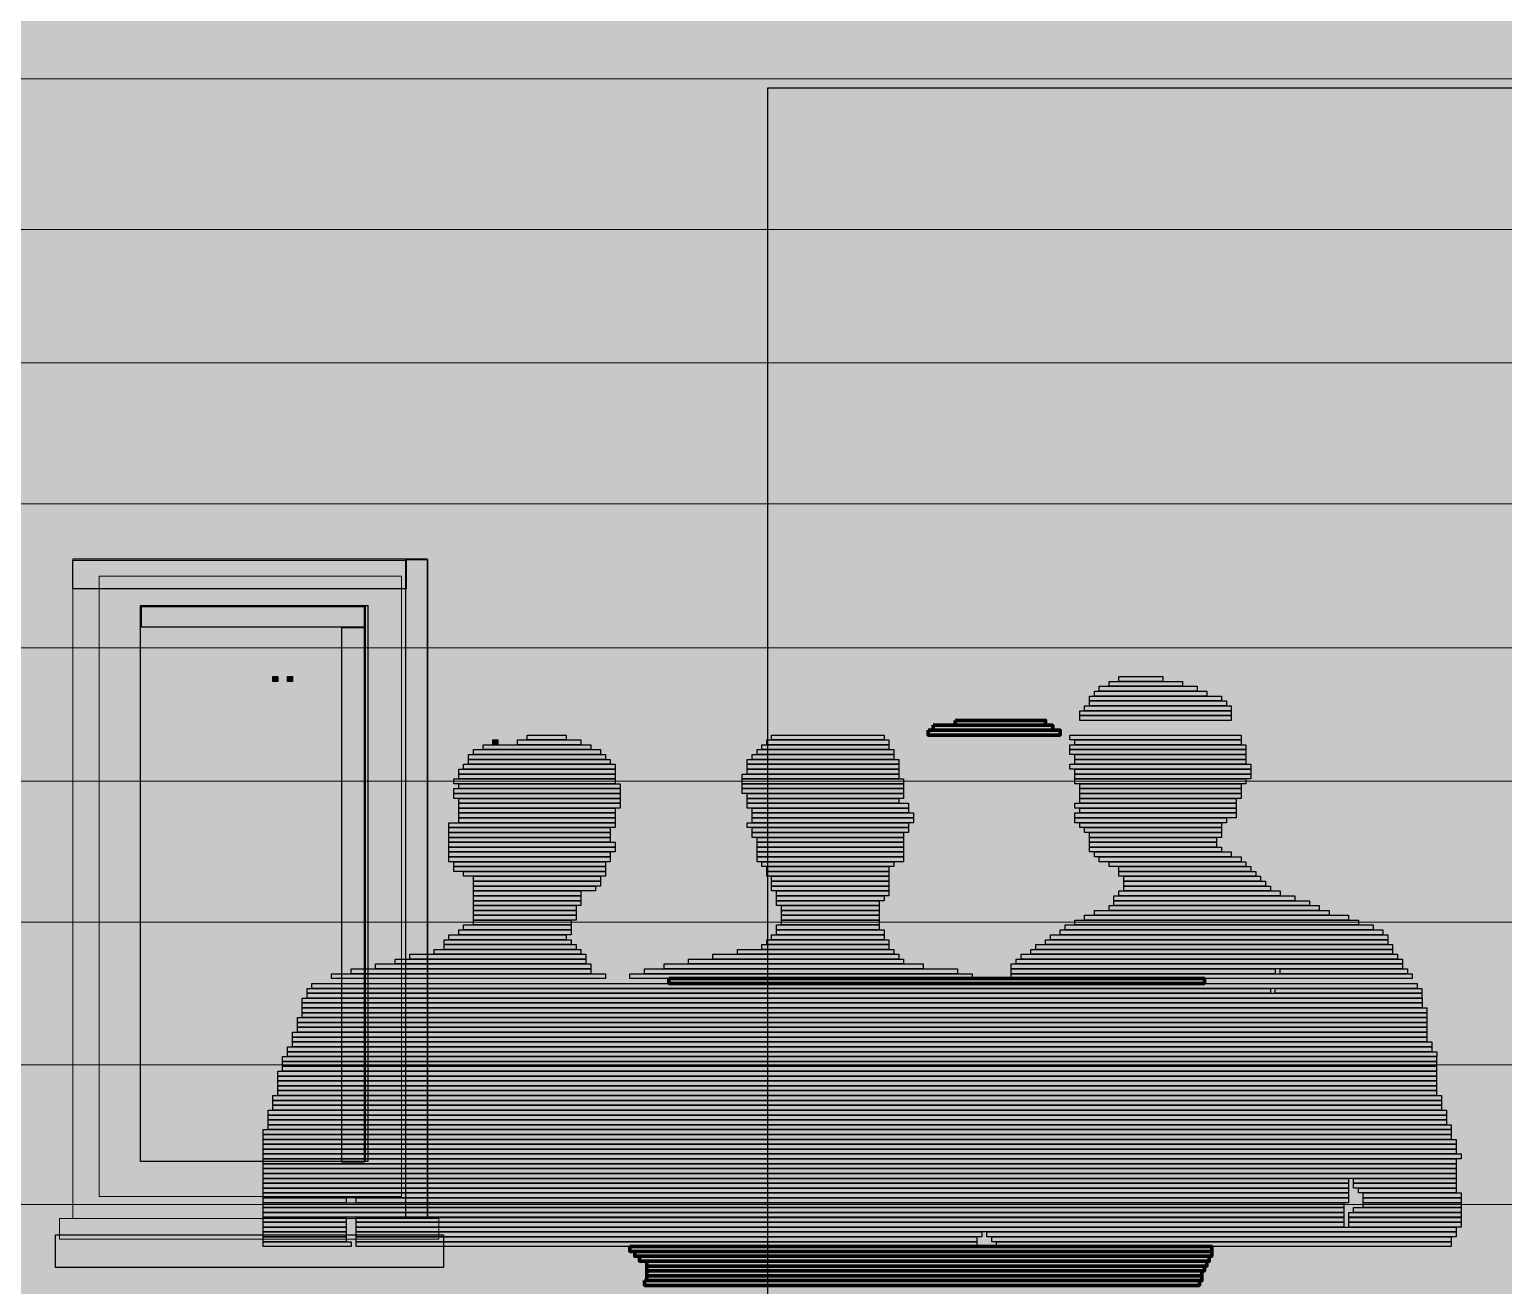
# Model space of a CAD drawing. Header units: millimetres. Extents: x 2976 to 41668, y 1850 to 28527.
# Drawn here: x 20555 to 22453, y 9710 to 11327 of the extents above; entities that cross this region are included whole.
import ezdxf

# ---------------------------------------------------------------- set-up
doc = ezdxf.new("R2010")
doc.units = ezdxf.units.MM
doc.header["$LTSCALE"] = 50
for name, color, linetype in [('00_Wand_Bestand', 7, 'Continuous'), ('01_Daemmung_neu', 9, 'Continuous'), ('02_Grundstuecksgrenze', 8, 'Continuous'), ('05_Linien_stark', 7, 'Continuous'), ('06_Linien_fein', 3, 'Continuous')]:
    doc.layers.add(name, color=color, linetype=linetype)

msp = doc.modelspace()

# ---------------------------------------------------------------- hatches: boundary and pattern name
at = {"layer": '00_Wand_Bestand'}
for points in [[(20868.3, 10494.3), (20874.6, 10494.3), (20874.6, 10488), (20868.3, 10488)], [(20887.2, 10494.3), (20893.4, 10494.3), (20893.4, 10488), (20887.2, 10488)], [(21957.3, 10494.3), (22013.9, 10494.3), (22013.9, 10488), (21957.3, 10488)], [(21925.8, 10475.4), (22070.6, 10475.4), (22070.6, 10469.1), (21925.8, 10469.1)], [(21932.1, 10481.7), (22058, 10481.7), (22058, 10475.4), (21932.1, 10475.4)], [(21944.7, 10487.9), (22039.1, 10487.9), (22039.1, 10481.7), (21944.7, 10481.7)], [(21913.2, 10456.6), (22102, 10456.6), (22102, 10450.3), (21913.2, 10450.3)], [(21919.5, 10469.1), (22089.5, 10469.1), (22089.5, 10462.9), (21919.5, 10462.9)], [(21919.5, 10462.9), (22095.8, 10462.9), (22095.8, 10456.6), (21919.5, 10456.6)], [(21906.9, 10450.3), (22102.1, 10450.3), (22102.1, 10444.1), (21906.9, 10444.1)], [(21906.9, 10444.1), (22102.1, 10444.1), (22102.1, 10437.8), (21906.9, 10437.8)], [(21195.6, 10419), (21245.9, 10419), (21245.9, 10412.7), (21195.6, 10412.7)], [(21510.3, 10419), (21655.1, 10419), (21655.1, 10412.7), (21510.3, 10412.7)], [(21894.3, 10419), (22114.7, 10419), (22114.7, 10412.7), (21894.3, 10412.7)], [(21126.4, 10400.2), (21290, 10400.2), (21290, 10393.9), (21126.4, 10393.9)], [(21138.9, 10406.5), (21277.5, 10406.5), (21277.5, 10400.2), (21138.9, 10400.2)], [(21151.5, 10412.7), (21157.8, 10412.7), (21157.8, 10406.5), (21151.5, 10406.5)], [(21183, 10412.7), (21264.8, 10412.7), (21264.8, 10406.5), (21183, 10406.5)], [(21491.5, 10400.2), (21667.7, 10400.2), (21667.7, 10393.9), (21491.5, 10393.9)], [(21497.7, 10406.5), (21661.4, 10406.5), (21661.4, 10400.2), (21497.7, 10400.2)], [(21504.1, 10412.7), (21661.4, 10412.7), (21661.4, 10406.5), (21504.1, 10406.5)], [(21894.3, 10406.5), (22121, 10406.5), (22121, 10400.2), (21894.3, 10400.2)], [(21894.3, 10400.2), (22121, 10400.2), (22121, 10393.9), (21894.3, 10393.9)], [(21900.6, 10412.7), (22114.7, 10412.7), (22114.7, 10406.5), (21900.6, 10406.5)], [(21113.7, 10381.4), (21308.9, 10381.4), (21308.9, 10375.1), (21113.7, 10375.1)], [(21120.1, 10393.9), (21296.3, 10393.9), (21296.3, 10387.6), (21120.1, 10387.6)], [(21120.1, 10387.6), (21302.6, 10387.6), (21302.6, 10381.4), (21120.1, 10381.4)], [(21478.8, 10387.6), (21674, 10387.6), (21674, 10381.4), (21478.8, 10381.4)], [(21478.8, 10381.4), (21674, 10381.4), (21674, 10375.1), (21478.8, 10375.1)], [(21485.2, 10393.9), (21667.7, 10393.9), (21667.7, 10387.6), (21485.2, 10387.6)], [(21894.3, 10381.4), (22127.2, 10381.4), (22127.2, 10375.1), (21894.3, 10375.1)], [(21900.6, 10393.9), (22120.9, 10393.9), (22120.9, 10387.6), (21900.6, 10387.6)], [(21900.6, 10387.6), (22120.9, 10387.6), (22120.9, 10381.4), (21900.6, 10381.4)], [(21101.2, 10362.6), (21308.9, 10362.6), (21308.9, 10356.3), (21101.2, 10356.3)], [(21107.5, 10375.1), (21308.9, 10375.1), (21308.9, 10368.8), (21107.5, 10368.8)], [(21107.5, 10368.8), (21308.9, 10368.8), (21308.9, 10362.6), (21107.5, 10362.6)], [(21472.6, 10368.8), (21674, 10368.8), (21674, 10362.6), (21472.6, 10362.6)], [(21472.6, 10362.6), (21680.3, 10362.6), (21680.3, 10356.3), (21472.6, 10356.3)], [(21478.8, 10375.1), (21674, 10375.1), (21674, 10368.8), (21478.8, 10368.8)], [(21900.6, 10375.1), (22127.2, 10375.1), (22127.2, 10368.8), (21900.6, 10368.8)], [(21900.6, 10368.8), (22127.2, 10368.8), (22127.2, 10362.6), (21900.6, 10362.6)], [(21900.6, 10362.6), (22120.9, 10362.6), (22120.9, 10356.3), (21900.6, 10356.3)], [(21101.2, 10350), (21315.2, 10350), (21315.2, 10343.7), (21101.2, 10343.7)], [(21101.2, 10343.7), (21315.2, 10343.7), (21315.2, 10337.5), (21101.2, 10337.5)], [(21107.5, 10356.3), (21315.2, 10356.3), (21315.2, 10350), (21107.5, 10350)], [(21472.6, 10356.3), (21680.3, 10356.3), (21680.3, 10350), (21472.6, 10350)], [(21472.6, 10350), (21680.3, 10350), (21680.3, 10343.7), (21472.6, 10343.7)], [(21478.8, 10343.7), (21680.3, 10343.7), (21680.3, 10337.5), (21478.8, 10337.5)], [(21906.9, 10356.3), (22114.7, 10356.3), (22114.7, 10350), (21906.9, 10350)], [(21906.9, 10350), (22114.7, 10350), (22114.7, 10343.7), (21906.9, 10343.7)], [(21906.9, 10343.7), (22114.7, 10343.7), (22114.7, 10337.5), (21906.9, 10337.5)], [(21107.5, 10337.5), (21315.2, 10337.5), (21315.2, 10331.2), (21107.5, 10331.2)], [(21107.5, 10331.2), (21315.2, 10331.2), (21315.2, 10324.9), (21107.5, 10324.9)], [(21107.5, 10324.9), (21308.9, 10324.9), (21308.9, 10318.7), (21107.5, 10318.7)], [(21478.8, 10337.5), (21674, 10337.5), (21674, 10331.2), (21478.8, 10331.2)], [(21478.8, 10331.2), (21686.6, 10331.2), (21686.6, 10324.9), (21478.8, 10324.9)], [(21485.2, 10324.9), (21686.6, 10324.9), (21686.6, 10318.7), (21485.2, 10318.7)], [(21900.6, 10331.2), (22108.3, 10331.2), (22108.3, 10324.9), (21900.6, 10324.9)], [(21906.9, 10337.5), (22108.3, 10337.5), (22108.3, 10331.2), (21906.9, 10331.2)], [(21906.9, 10324.9), (22108.3, 10324.9), (22108.3, 10318.7), (21906.9, 10318.7)], [(21094.9, 10306.1), (21308.9, 10306.1), (21308.9, 10299.8), (21094.9, 10299.8)], [(21107.5, 10318.7), (21308.9, 10318.7), (21308.9, 10312.4), (21107.5, 10312.4)], [(21107.5, 10312.4), (21308.9, 10312.4), (21308.9, 10306.2), (21107.5, 10306.2)], [(21478.8, 10306.1), (21686.6, 10306.1), (21686.6, 10299.8), (21478.8, 10299.8)], [(21485.2, 10318.7), (21692.9, 10318.7), (21692.9, 10312.4), (21485.2, 10312.4)], [(21485.2, 10312.4), (21692.9, 10312.4), (21692.9, 10306.2), (21485.2, 10306.2)], [(21900.6, 10318.7), (22108.3, 10318.7), (22108.3, 10312.4), (21900.6, 10312.4)], [(21900.6, 10312.4), (22095.8, 10312.4), (22095.8, 10306.2), (21900.6, 10306.2)], [(21906.9, 10306.1), (22089.5, 10306.1), (22089.5, 10299.8), (21906.9, 10299.8)], [(21094.9, 10299.8), (21302.6, 10299.8), (21302.6, 10293.6), (21094.9, 10293.6)], [(21094.9, 10293.6), (21302.6, 10293.6), (21302.6, 10287.3), (21094.9, 10287.3)], [(21094.9, 10287.3), (21302.6, 10287.3), (21302.6, 10281), (21094.9, 10281)], [(21485.2, 10299.8), (21686.6, 10299.8), (21686.6, 10293.6), (21485.2, 10293.6)], [(21485.2, 10293.6), (21680.3, 10293.6), (21680.3, 10287.3), (21485.2, 10287.3)], [(21491.5, 10287.3), (21680.3, 10287.3), (21680.3, 10281), (21491.5, 10281)], [(21913.2, 10299.8), (22089.5, 10299.8), (22089.5, 10293.6), (21913.2, 10293.6)], [(21919.5, 10293.6), (22089.5, 10293.6), (22089.5, 10287.3), (21919.5, 10287.3)], [(21919.5, 10287.3), (22083.2, 10287.3), (22083.2, 10281), (21919.5, 10281)], [(21094.9, 10281), (21308.9, 10281), (21308.9, 10274.8), (21094.9, 10274.8)], [(21094.9, 10274.8), (21308.9, 10274.8), (21308.9, 10268.5), (21094.9, 10268.5)], [(21094.9, 10268.5), (21302.6, 10268.5), (21302.6, 10262.2), (21094.9, 10262.2)], [(21491.5, 10281), (21680.3, 10281), (21680.3, 10274.8), (21491.5, 10274.8)], [(21491.5, 10274.8), (21680.3, 10274.8), (21680.3, 10268.5), (21491.5, 10268.5)], [(21491.5, 10268.5), (21680.3, 10268.5), (21680.3, 10262.2), (21491.5, 10262.2)], [(21919.5, 10281), (22083.2, 10281), (22083.2, 10274.8), (21919.5, 10274.8)], [(21919.5, 10274.8), (22089.5, 10274.8), (22089.5, 10268.5), (21919.5, 10268.5)], [(21925.8, 10268.5), (22102.1, 10268.5), (22102.1, 10262.2), (21925.8, 10262.2)], [(21094.9, 10262.2), (21302.6, 10262.2), (21302.6, 10256), (21094.9, 10256)], [(21101.2, 10256), (21296.3, 10256), (21296.3, 10249.7), (21101.2, 10249.7)], [(21101.2, 10249.7), (21296.3, 10249.7), (21296.3, 10243.4), (21101.2, 10243.4)], [(21491.5, 10262.2), (21680.3, 10262.2), (21680.3, 10256), (21491.5, 10256)], [(21497.7, 10256), (21667.7, 10256), (21667.7, 10249.7), (21497.7, 10249.7)], [(21504.1, 10249.7), (21661.4, 10249.7), (21661.4, 10243.4), (21504.1, 10243.4)], [(21932.1, 10262.2), (22114.7, 10262.2), (22114.7, 10256), (21932.1, 10256)], [(21944.7, 10256), (22120.9, 10256), (22120.9, 10249.7), (21944.7, 10249.7)], [(21957.3, 10249.7), (22127.2, 10249.7), (22127.2, 10243.4), (21957.3, 10243.4)], [(21113.7, 10243.4), (21296.3, 10243.4), (21296.3, 10237.2), (21113.7, 10237.2)], [(21126.4, 10237.2), (21290, 10237.2), (21290, 10230.9), (21126.4, 10230.9)], [(21126.4, 10230.9), (21290, 10230.9), (21290, 10224.6), (21126.4, 10224.6)], [(21504.1, 10243.4), (21661.4, 10243.4), (21661.4, 10237.2), (21504.1, 10237.2)], [(21510.3, 10237.2), (21661.4, 10237.2), (21661.4, 10230.9), (21510.3, 10230.9)], [(21510.3, 10230.9), (21661.4, 10230.9), (21661.4, 10224.6), (21510.3, 10224.6)], [(21957.3, 10243.4), (22133.5, 10243.4), (22133.5, 10237.2), (21957.3, 10237.2)], [(21963.6, 10237.2), (22139.8, 10237.2), (22139.8, 10230.9), (21963.6, 10230.9)], [(21963.6, 10230.9), (22146.1, 10230.9), (22146.1, 10224.6), (21963.6, 10224.6)], [(21126.4, 10224.6), (21283.7, 10224.6), (21283.7, 10218.3), (21126.4, 10218.3)], [(21126.4, 10218.4), (21264.9, 10218.4), (21264.9, 10212.1), (21126.4, 10212.1)], [(21126.4, 10212.1), (21264.9, 10212.1), (21264.9, 10205.8), (21126.4, 10205.8)], [(21510.3, 10224.6), (21661.4, 10224.6), (21661.4, 10218.3), (21510.3, 10218.3)], [(21516.6, 10218.4), (21661.4, 10218.4), (21661.4, 10212.1), (21516.6, 10212.1)], [(21516.6, 10212.1), (21655.1, 10212.1), (21655.1, 10205.8), (21516.6, 10205.8)], [(21951, 10212.1), (22183.9, 10212.1), (22183.9, 10205.8), (21951, 10205.8)], [(21957.3, 10218.4), (22165, 10218.4), (22165, 10212.1), (21957.3, 10212.1)], [(21963.6, 10224.6), (22152.4, 10224.6), (22152.4, 10218.3), (21963.6, 10218.3)], [(21126.4, 10205.8), (21264.9, 10205.8), (21264.9, 10199.5), (21126.4, 10199.5)], [(21126.4, 10199.5), (21258.6, 10199.5), (21258.6, 10193.3), (21126.4, 10193.3)], [(21126.4, 10193.3), (21258.6, 10193.3), (21258.6, 10187), (21126.4, 10187)], [(21516.6, 10205.8), (21648.8, 10205.8), (21648.8, 10199.5), (21516.6, 10199.5)], [(21522.9, 10199.5), (21648.8, 10199.5), (21648.8, 10193.3), (21522.9, 10193.3)], [(21522.9, 10193.3), (21648.8, 10193.3), (21648.8, 10187), (21522.9, 10187)], [(21925.8, 10193.3), (22228, 10193.3), (22228, 10187), (21925.8, 10187)], [(21944.7, 10199.5), (22215.4, 10199.5), (22215.4, 10193.3), (21944.7, 10193.3)], [(21951, 10205.8), (22202.8, 10205.8), (22202.8, 10199.5), (21951, 10199.5)], [(21113.7, 10174.5), (21252.2, 10174.5), (21252.2, 10168.2), (21113.7, 10168.2)], [(21126.4, 10187), (21258.6, 10187), (21258.6, 10180.7), (21126.4, 10180.7)], [(21126.4, 10180.8), (21252.3, 10180.8), (21252.3, 10174.5), (21126.4, 10174.5)], [(21516.6, 10174.5), (21648.8, 10174.5), (21648.8, 10168.2), (21516.6, 10168.2)], [(21522.9, 10187), (21648.8, 10187), (21648.8, 10180.7), (21522.9, 10180.7)], [(21522.9, 10180.8), (21648.8, 10180.8), (21648.8, 10174.5), (21522.9, 10174.5)], [(21888.1, 10174.5), (22284.6, 10174.5), (22284.6, 10168.2), (21888.1, 10168.2)], [(21900.6, 10180.8), (22265.7, 10180.8), (22265.7, 10174.5), (21900.6, 10174.5)], [(21913.2, 10187), (22253.1, 10187), (22253.1, 10180.7), (21913.2, 10180.7)], [(21088.6, 10155.6), (21252.3, 10155.6), (21252.3, 10149.4), (21088.6, 10149.4)], [(21094.9, 10161.9), (21246, 10161.9), (21246, 10155.6), (21094.9, 10155.6)], [(21107.5, 10168.2), (21252.2, 10168.2), (21252.2, 10161.9), (21107.5, 10161.9)], [(21504.1, 10155.6), (21661.4, 10155.6), (21661.4, 10149.4), (21504.1, 10149.4)], [(21510.3, 10161.9), (21655.1, 10161.9), (21655.1, 10155.6), (21510.3, 10155.6)], [(21516.6, 10168.2), (21655.1, 10168.2), (21655.1, 10161.9), (21516.6, 10161.9)], [(21862.8, 10155.6), (22303.5, 10155.6), (22303.5, 10149.4), (21862.8, 10149.4)], [(21869.2, 10161.9), (22303.5, 10161.9), (22303.5, 10155.6), (21869.2, 10155.6)], [(21881.7, 10168.2), (22297.2, 10168.2), (22297.2, 10161.9), (21881.7, 10161.9)], [(21044.5, 10136.9), (21271.1, 10136.9), (21271.1, 10130.6), (21044.5, 10130.6)], [(21076, 10143.1), (21264.8, 10143.1), (21264.8, 10136.9), (21076, 10136.9)], [(21088.6, 10149.4), (21258.6, 10149.4), (21258.6, 10143.1), (21088.6, 10143.1)], [(21434.8, 10136.9), (21674, 10136.9), (21674, 10130.6), (21434.8, 10130.6)], [(21466.3, 10143.1), (21667.7, 10143.1), (21667.7, 10136.9), (21466.3, 10136.9)], [(21497.7, 10149.4), (21661.4, 10149.4), (21661.4, 10143.1), (21497.7, 10143.1)], [(21831.4, 10136.9), (22316.1, 10136.9), (22316.1, 10130.6), (21831.4, 10130.6)], [(21844, 10143.1), (22309.8, 10143.1), (22309.8, 10136.9), (21844, 10136.9)], [(21850.3, 10149.4), (22309.8, 10149.4), (22309.8, 10143.1), (21850.3, 10143.1)], [(20969, 10118), (21277.5, 10118), (21277.5, 10111.7), (20969, 10111.7)], [(21000.4, 10124.3), (21277.4, 10124.3), (21277.4, 10118.1), (21000.4, 10118.1)], [(21025.6, 10130.6), (21271.1, 10130.6), (21271.1, 10124.3), (21025.6, 10124.3)], [(21346.7, 10118), (21749.5, 10118), (21749.5, 10111.7), (21346.7, 10111.7)], [(21371.9, 10124.3), (21705.5, 10124.3), (21705.5, 10118.1), (21371.9, 10118.1)], [(21403.3, 10130.6), (21680.3, 10130.6), (21680.3, 10124.3), (21403.3, 10124.3)], [(21818.8, 10124.3), (22322.4, 10124.3), (22322.4, 10118.1), (21818.8, 10118.1)], [(21818.8, 10118), (22158.7, 10118), (22158.7, 10111.7), (21818.8, 10111.7)], [(21825.1, 10130.6), (22322.4, 10130.6), (22322.4, 10124.3), (21825.1, 10124.3)], [(22165, 10118), (22328.7, 10118), (22328.7, 10111.7), (22165, 10111.7)], [(20918.6, 10099.2), (22341.3, 10099.2), (22341.3, 10092.9), (20918.6, 10092.9)], [(20943.8, 10111.7), (21296.3, 10111.7), (21296.3, 10105.5), (20943.8, 10105.5)], [(21327.8, 10111.7), (21768.4, 10111.7), (21768.4, 10105.5), (21327.8, 10105.5)], [(21818.8, 10111.7), (22335, 10111.7), (22335, 10105.5), (21818.8, 10105.5)], [(20906, 10080.4), (22347.6, 10080.4), (22347.6, 10074.2), (20906, 10074.2)], [(20912.3, 10086.7), (22347.5, 10086.7), (22347.5, 10080.4), (20912.3, 10080.4)], [(20906, 10074.1), (22347.6, 10074.1), (22347.6, 10067.9), (20906, 10067.9)], [(20906, 10067.9), (22353.8, 10067.9), (22353.8, 10061.6), (20906, 10061.6)], [(20906, 10061.6), (22353.8, 10061.6), (22353.8, 10055.3), (20906, 10055.3)], [(20899.8, 10055.3), (22353.8, 10055.3), (22353.8, 10049.1), (20899.8, 10049.1)], [(20899.8, 10049.1), (22353.8, 10049.1), (22353.8, 10042.8), (20899.8, 10042.8)], [(20899.8, 10042.8), (22353.8, 10042.8), (22353.8, 10036.5), (20899.8, 10036.5)], [(20893.4, 10036.5), (22353.9, 10036.5), (22353.9, 10030.2), (20893.4, 10030.2)], [(20893.4, 10030.2), (22353.9, 10030.2), (22353.9, 10024), (20893.4, 10024)], [(20893.4, 10024), (22360.2, 10024), (22360.2, 10017.7), (20893.4, 10017.7)], [(20880.8, 10005.2), (22366.4, 10005.2), (22366.4, 9998.9), (20880.8, 9998.9)], [(20887.2, 10017.7), (22360.2, 10017.7), (22360.2, 10011.4), (20887.2, 10011.4)], [(20887.2, 10011.4), (22366.5, 10011.4), (22366.5, 10005.2), (20887.2, 10005.2)], [(20874.6, 9986.4), (22366.4, 9986.4), (22366.4, 9980.1), (20874.6, 9980.1)], [(20880.8, 9998.9), (22366.4, 9998.9), (22366.4, 9992.6), (20880.8, 9992.6)], [(20880.8, 9992.6), (22366.4, 9992.6), (22366.4, 9986.4), (20880.8, 9986.4)], [(20874.6, 9980.1), (22366.4, 9980.1), (22366.4, 9973.8), (20874.6, 9973.8)], [(20874.6, 9973.8), (22366.4, 9973.8), (22366.4, 9967.5), (20874.6, 9967.5)], [(20874.6, 9967.5), (22366.4, 9967.5), (22366.4, 9961.3), (20874.6, 9961.3)], [(20868.3, 9955), (22372.7, 9955), (22372.7, 9948.8), (20868.3, 9948.8)], [(20868.3, 9948.8), (22372.7, 9948.8), (22372.7, 9942.5), (20868.3, 9942.5)], [(20874.6, 9961.3), (22366.4, 9961.3), (22366.4, 9955), (20874.6, 9955)], [(20862, 9936.2), (22379, 9936.2), (22379, 9929.9), (20862, 9929.9)], [(20862, 9929.9), (22379, 9929.9), (22379, 9923.6), (20862, 9923.6)], [(20868.3, 9942.5), (22372.7, 9942.5), (22372.7, 9936.2), (20868.3, 9936.2)], [(20855.7, 9911.1), (22385.3, 9911.1), (22385.3, 9904.8), (20855.7, 9904.8)], [(20862, 9923.6), (22379, 9923.6), (22379, 9917.4), (20862, 9917.4)], [(20862, 9917.4), (22385.3, 9917.4), (22385.3, 9911.1), (20862, 9911.1)], [(20855.7, 9904.8), (22385.3, 9904.8), (22385.3, 9898.6), (20855.7, 9898.6)], [(20855.7, 9898.6), (22391.6, 9898.6), (22391.6, 9892.3), (20855.7, 9892.3)], [(20855.7, 9892.3), (22391.6, 9892.3), (22391.6, 9886), (20855.7, 9886)], [(20855.7, 9886), (22391.6, 9886), (22391.6, 9879.8), (20855.7, 9879.8)], [(20855.7, 9879.8), (22397.9, 9879.8), (22397.9, 9873.5), (20855.7, 9873.5)], [(20855.7, 9873.5), (22391.6, 9873.5), (22391.6, 9867.2), (20855.7, 9867.2)], [(20855.7, 9867.2), (22391.6, 9867.2), (22391.6, 9861), (20855.7, 9861)], [(20855.7, 9861), (22391.6, 9861), (22391.6, 9854.7), (20855.7, 9854.7)], [(20855.7, 9854.7), (22391.6, 9854.7), (22391.6, 9848.4), (20855.7, 9848.4)], [(20855.7, 9823.4), (20962.7, 9823.4), (20962.7, 9817.1), (20855.7, 9817.1)], [(20975.3, 9823.4), (22253.1, 9823.4), (22253.1, 9817.1), (20975.3, 9817.1)], [(22272, 9823.4), (22397.9, 9823.4), (22397.9, 9817.1), (22272, 9817.1)], [(20855.7, 9798.2), (20962.7, 9798.2), (20962.7, 9792), (20855.7, 9792)], [(20855.7, 9792), (20962.7, 9792), (20962.7, 9785.7), (20855.7, 9785.7)], [(20975.3, 9798.2), (22246.9, 9798.2), (22246.9, 9792), (20975.3, 9792)], [(20975.3, 9792), (22246.9, 9792), (22246.9, 9785.7), (20975.3, 9785.7)], [(22253.2, 9798.2), (22397.9, 9798.2), (22397.9, 9792), (22253.2, 9792)], [(22253.2, 9792), (22397.9, 9792), (22397.9, 9785.7), (22253.2, 9785.7)], [(20855.7, 9779.5), (20962.7, 9779.5), (20962.7, 9773.2), (20855.7, 9773.2)], [(20855.7, 9773.2), (20962.7, 9773.2), (20962.7, 9766.9), (20855.7, 9766.9)], [(20975.3, 9779.5), (21781, 9779.5), (21781, 9773.2), (20975.3, 9773.2)], [(20975.3, 9773.2), (21774.7, 9773.2), (21774.7, 9766.9), (20975.3, 9766.9)], [(21787.3, 9779.5), (22391.6, 9779.5), (22391.6, 9773.2), (21787.3, 9773.2)], [(21793.6, 9773.2), (22385.3, 9773.2), (22385.3, 9766.9), (21793.6, 9766.9)], [(20855.7, 9766.9), (20969, 9766.9), (20969, 9760.7), (20855.7, 9760.7)], [(20975.3, 9766.9), (21774.7, 9766.9), (21774.7, 9760.7), (20975.3, 9760.7)], [(21799.9, 9766.9), (22385.3, 9766.9), (22385.3, 9760.7), (21799.9, 9760.7)]]:
    msp.add_hatch(color=7, dxfattribs=at).paths.add_polyline_path(points)
at = {"layer": '01_Daemmung_neu'}
msp.add_hatch(color=7, dxfattribs=at).paths.add_polyline_path([(11052, 17953.8), (24528.5, 17953.8), (24528.5, 8596.3), (11052, 8596.3)])
at = {"layer": '02_Grundstuecksgrenze', "transparency": 33554572}
for points in [[(20610.8, 10644.2), (21039.9, 10644.2), (21039.9, 10607), (20610.8, 10607)], [(21039.5, 10645.1), (21067.5, 10645.1), (21067.5, 9797.5), (21039.5, 9797.5)], [(20699.3, 10584.4), (20985.7, 10584.4), (20985.7, 10557.7), (20699.3, 10557.7)], [(20957, 10557.6), (20986, 10557.6), (20986, 9869.2), (20957, 9869.2)], [(20588.4, 9775.8), (21088.1, 9775.8), (21088.1, 9733.5), (20588.4, 9733.5)]]:
    msp.add_hatch(color=7, dxfattribs=at).paths.add_polyline_path(points)
at = {"layer": '02_Grundstuecksgrenze', "transparency": 33554590}
msp.add_hatch(color=7, dxfattribs=at).paths.add_polyline_path([(20698, 10585.7), (20990.7, 10585.7), (20990.7, 9870.3), (20698, 9870.3)])

# ---------------------------------------------------------------- linework, layer by layer
at = {"layer": '00_Wand_Bestand'}
for points in [[(20868.3, 10494.3), (20874.6, 10494.3), (20874.6, 10488), (20868.3, 10488)], [(20887.2, 10494.3), (20893.4, 10494.3), (20893.4, 10488), (20887.2, 10488)], [(21957.3, 10494.3), (22013.9, 10494.3), (22013.9, 10488), (21957.3, 10488)], [(21925.8, 10475.4), (22070.6, 10475.4), (22070.6, 10469.1), (21925.8, 10469.1)], [(21932.1, 10481.7), (22058, 10481.7), (22058, 10475.4), (21932.1, 10475.4)], [(21944.7, 10487.9), (22039.1, 10487.9), (22039.1, 10481.7), (21944.7, 10481.7)], [(21913.2, 10456.6), (22102, 10456.6), (22102, 10450.3), (21913.2, 10450.3)], [(21919.5, 10469.1), (22089.5, 10469.1), (22089.5, 10462.9), (21919.5, 10462.9)], [(21919.5, 10462.9), (22095.8, 10462.9), (22095.8, 10456.6), (21919.5, 10456.6)], [(21906.9, 10450.3), (22102.1, 10450.3), (22102.1, 10444.1), (21906.9, 10444.1)], [(21906.9, 10444.1), (22102.1, 10444.1), (22102.1, 10437.8), (21906.9, 10437.8)], [(21195.6, 10419), (21245.9, 10419), (21245.9, 10412.7), (21195.6, 10412.7)], [(21510.3, 10419), (21655.1, 10419), (21655.1, 10412.7), (21510.3, 10412.7)], [(21894.3, 10419), (22114.7, 10419), (22114.7, 10412.7), (21894.3, 10412.7)], [(21126.4, 10400.2), (21290, 10400.2), (21290, 10393.9), (21126.4, 10393.9)], [(21138.9, 10406.5), (21277.5, 10406.5), (21277.5, 10400.2), (21138.9, 10400.2)], [(21151.5, 10412.7), (21157.8, 10412.7), (21157.8, 10406.5), (21151.5, 10406.5)], [(21183, 10412.7), (21264.8, 10412.7), (21264.8, 10406.5), (21183, 10406.5)], [(21491.5, 10400.2), (21667.7, 10400.2), (21667.7, 10393.9), (21491.5, 10393.9)], [(21497.7, 10406.5), (21661.4, 10406.5), (21661.4, 10400.2), (21497.7, 10400.2)], [(21504.1, 10412.7), (21661.4, 10412.7), (21661.4, 10406.5), (21504.1, 10406.5)], [(21894.3, 10406.5), (22121, 10406.5), (22121, 10400.2), (21894.3, 10400.2)], [(21894.3, 10400.2), (22121, 10400.2), (22121, 10393.9), (21894.3, 10393.9)], [(21900.6, 10412.7), (22114.7, 10412.7), (22114.7, 10406.5), (21900.6, 10406.5)], [(21113.7, 10381.4), (21308.9, 10381.4), (21308.9, 10375.1), (21113.7, 10375.1)], [(21120.1, 10393.9), (21296.3, 10393.9), (21296.3, 10387.6), (21120.1, 10387.6)], [(21120.1, 10387.6), (21302.6, 10387.6), (21302.6, 10381.4), (21120.1, 10381.4)], [(21478.8, 10387.6), (21674, 10387.6), (21674, 10381.4), (21478.8, 10381.4)], [(21478.8, 10381.4), (21674, 10381.4), (21674, 10375.1), (21478.8, 10375.1)], [(21485.2, 10393.9), (21667.7, 10393.9), (21667.7, 10387.6), (21485.2, 10387.6)], [(21894.3, 10381.4), (22127.2, 10381.4), (22127.2, 10375.1), (21894.3, 10375.1)], [(21900.6, 10393.9), (22120.9, 10393.9), (22120.9, 10387.6), (21900.6, 10387.6)], [(21900.6, 10387.6), (22120.9, 10387.6), (22120.9, 10381.4), (21900.6, 10381.4)], [(21101.2, 10362.6), (21308.9, 10362.6), (21308.9, 10356.3), (21101.2, 10356.3)], [(21107.5, 10375.1), (21308.9, 10375.1), (21308.9, 10368.8), (21107.5, 10368.8)], [(21107.5, 10368.8), (21308.9, 10368.8), (21308.9, 10362.6), (21107.5, 10362.6)], [(21472.6, 10368.8), (21674, 10368.8), (21674, 10362.6), (21472.6, 10362.6)], [(21472.6, 10362.6), (21680.3, 10362.6), (21680.3, 10356.3), (21472.6, 10356.3)], [(21478.8, 10375.1), (21674, 10375.1), (21674, 10368.8), (21478.8, 10368.8)], [(21900.6, 10375.1), (22127.2, 10375.1), (22127.2, 10368.8), (21900.6, 10368.8)], [(21900.6, 10368.8), (22127.2, 10368.8), (22127.2, 10362.6), (21900.6, 10362.6)], [(21900.6, 10362.6), (22120.9, 10362.6), (22120.9, 10356.3), (21900.6, 10356.3)], [(21101.2, 10350), (21315.2, 10350), (21315.2, 10343.7), (21101.2, 10343.7)], [(21101.2, 10343.7), (21315.2, 10343.7), (21315.2, 10337.5), (21101.2, 10337.5)], [(21107.5, 10356.3), (21315.2, 10356.3), (21315.2, 10350), (21107.5, 10350)], [(21472.6, 10356.3), (21680.3, 10356.3), (21680.3, 10350), (21472.6, 10350)], [(21472.6, 10350), (21680.3, 10350), (21680.3, 10343.7), (21472.6, 10343.7)], [(21478.8, 10343.7), (21680.3, 10343.7), (21680.3, 10337.5), (21478.8, 10337.5)], [(21906.9, 10356.3), (22114.7, 10356.3), (22114.7, 10350), (21906.9, 10350)], [(21906.9, 10350), (22114.7, 10350), (22114.7, 10343.7), (21906.9, 10343.7)], [(21906.9, 10343.7), (22114.7, 10343.7), (22114.7, 10337.5), (21906.9, 10337.5)], [(21107.5, 10337.5), (21315.2, 10337.5), (21315.2, 10331.2), (21107.5, 10331.2)], [(21107.5, 10331.2), (21315.2, 10331.2), (21315.2, 10324.9), (21107.5, 10324.9)], [(21107.5, 10324.9), (21308.9, 10324.9), (21308.9, 10318.7), (21107.5, 10318.7)], [(21478.8, 10337.5), (21674, 10337.5), (21674, 10331.2), (21478.8, 10331.2)], [(21478.8, 10331.2), (21686.6, 10331.2), (21686.6, 10324.9), (21478.8, 10324.9)], [(21485.2, 10324.9), (21686.6, 10324.9), (21686.6, 10318.7), (21485.2, 10318.7)], [(21900.6, 10331.2), (22108.3, 10331.2), (22108.3, 10324.9), (21900.6, 10324.9)], [(21906.9, 10337.5), (22108.3, 10337.5), (22108.3, 10331.2), (21906.9, 10331.2)], [(21906.9, 10324.9), (22108.3, 10324.9), (22108.3, 10318.7), (21906.9, 10318.7)], [(21094.9, 10306.1), (21308.9, 10306.1), (21308.9, 10299.8), (21094.9, 10299.8)], [(21107.5, 10318.7), (21308.9, 10318.7), (21308.9, 10312.4), (21107.5, 10312.4)], [(21107.5, 10312.4), (21308.9, 10312.4), (21308.9, 10306.2), (21107.5, 10306.2)], [(21478.8, 10306.1), (21686.6, 10306.1), (21686.6, 10299.8), (21478.8, 10299.8)], [(21485.2, 10318.7), (21692.9, 10318.7), (21692.9, 10312.4), (21485.2, 10312.4)], [(21485.2, 10312.4), (21692.9, 10312.4), (21692.9, 10306.2), (21485.2, 10306.2)], [(21900.6, 10318.7), (22108.3, 10318.7), (22108.3, 10312.4), (21900.6, 10312.4)], [(21900.6, 10312.4), (22095.8, 10312.4), (22095.8, 10306.2), (21900.6, 10306.2)], [(21906.9, 10306.1), (22089.5, 10306.1), (22089.5, 10299.8), (21906.9, 10299.8)], [(21094.9, 10299.8), (21302.6, 10299.8), (21302.6, 10293.6), (21094.9, 10293.6)], [(21094.9, 10293.6), (21302.6, 10293.6), (21302.6, 10287.3), (21094.9, 10287.3)], [(21094.9, 10287.3), (21302.6, 10287.3), (21302.6, 10281), (21094.9, 10281)], [(21485.2, 10299.8), (21686.6, 10299.8), (21686.6, 10293.6), (21485.2, 10293.6)], [(21485.2, 10293.6), (21680.3, 10293.6), (21680.3, 10287.3), (21485.2, 10287.3)], [(21491.5, 10287.3), (21680.3, 10287.3), (21680.3, 10281), (21491.5, 10281)], [(21913.2, 10299.8), (22089.5, 10299.8), (22089.5, 10293.6), (21913.2, 10293.6)], [(21919.5, 10293.6), (22089.5, 10293.6), (22089.5, 10287.3), (21919.5, 10287.3)], [(21919.5, 10287.3), (22083.2, 10287.3), (22083.2, 10281), (21919.5, 10281)], [(21094.9, 10281), (21308.9, 10281), (21308.9, 10274.8), (21094.9, 10274.8)], [(21094.9, 10274.8), (21308.9, 10274.8), (21308.9, 10268.5), (21094.9, 10268.5)], [(21094.9, 10268.5), (21302.6, 10268.5), (21302.6, 10262.2), (21094.9, 10262.2)], [(21491.5, 10281), (21680.3, 10281), (21680.3, 10274.8), (21491.5, 10274.8)], [(21491.5, 10274.8), (21680.3, 10274.8), (21680.3, 10268.5), (21491.5, 10268.5)], [(21491.5, 10268.5), (21680.3, 10268.5), (21680.3, 10262.2), (21491.5, 10262.2)], [(21919.5, 10281), (22083.2, 10281), (22083.2, 10274.8), (21919.5, 10274.8)], [(21919.5, 10274.8), (22089.5, 10274.8), (22089.5, 10268.5), (21919.5, 10268.5)], [(21925.8, 10268.5), (22102.1, 10268.5), (22102.1, 10262.2), (21925.8, 10262.2)], [(21094.9, 10262.2), (21302.6, 10262.2), (21302.6, 10256), (21094.9, 10256)], [(21101.2, 10256), (21296.3, 10256), (21296.3, 10249.7), (21101.2, 10249.7)], [(21101.2, 10249.7), (21296.3, 10249.7), (21296.3, 10243.4), (21101.2, 10243.4)], [(21491.5, 10262.2), (21680.3, 10262.2), (21680.3, 10256), (21491.5, 10256)], [(21497.7, 10256), (21667.7, 10256), (21667.7, 10249.7), (21497.7, 10249.7)], [(21504.1, 10249.7), (21661.4, 10249.7), (21661.4, 10243.4), (21504.1, 10243.4)], [(21932.1, 10262.2), (22114.7, 10262.2), (22114.7, 10256), (21932.1, 10256)], [(21944.7, 10256), (22120.9, 10256), (22120.9, 10249.7), (21944.7, 10249.7)], [(21957.3, 10249.7), (22127.2, 10249.7), (22127.2, 10243.4), (21957.3, 10243.4)], [(21113.7, 10243.4), (21296.3, 10243.4), (21296.3, 10237.2), (21113.7, 10237.2)], [(21126.4, 10237.2), (21290, 10237.2), (21290, 10230.9), (21126.4, 10230.9)], [(21126.4, 10230.9), (21290, 10230.9), (21290, 10224.6), (21126.4, 10224.6)], [(21504.1, 10243.4), (21661.4, 10243.4), (21661.4, 10237.2), (21504.1, 10237.2)], [(21510.3, 10237.2), (21661.4, 10237.2), (21661.4, 10230.9), (21510.3, 10230.9)], [(21510.3, 10230.9), (21661.4, 10230.9), (21661.4, 10224.6), (21510.3, 10224.6)], [(21957.3, 10243.4), (22133.5, 10243.4), (22133.5, 10237.2), (21957.3, 10237.2)], [(21963.6, 10237.2), (22139.8, 10237.2), (22139.8, 10230.9), (21963.6, 10230.9)], [(21963.6, 10230.9), (22146.1, 10230.9), (22146.1, 10224.6), (21963.6, 10224.6)], [(21126.4, 10224.6), (21283.7, 10224.6), (21283.7, 10218.3), (21126.4, 10218.3)], [(21126.4, 10218.4), (21264.9, 10218.4), (21264.9, 10212.1), (21126.4, 10212.1)], [(21126.4, 10212.1), (21264.9, 10212.1), (21264.9, 10205.8), (21126.4, 10205.8)], [(21510.3, 10224.6), (21661.4, 10224.6), (21661.4, 10218.3), (21510.3, 10218.3)], [(21516.6, 10218.4), (21661.4, 10218.4), (21661.4, 10212.1), (21516.6, 10212.1)], [(21516.6, 10212.1), (21655.1, 10212.1), (21655.1, 10205.8), (21516.6, 10205.8)], [(21951, 10212.1), (22183.9, 10212.1), (22183.9, 10205.8), (21951, 10205.8)], [(21957.3, 10218.4), (22165, 10218.4), (22165, 10212.1), (21957.3, 10212.1)], [(21963.6, 10224.6), (22152.4, 10224.6), (22152.4, 10218.3), (21963.6, 10218.3)], [(21126.4, 10205.8), (21264.9, 10205.8), (21264.9, 10199.5), (21126.4, 10199.5)], [(21126.4, 10199.5), (21258.6, 10199.5), (21258.6, 10193.3), (21126.4, 10193.3)], [(21126.4, 10193.3), (21258.6, 10193.3), (21258.6, 10187), (21126.4, 10187)], [(21516.6, 10205.8), (21648.8, 10205.8), (21648.8, 10199.5), (21516.6, 10199.5)], [(21522.9, 10199.5), (21648.8, 10199.5), (21648.8, 10193.3), (21522.9, 10193.3)], [(21522.9, 10193.3), (21648.8, 10193.3), (21648.8, 10187), (21522.9, 10187)], [(21925.8, 10193.3), (22228, 10193.3), (22228, 10187), (21925.8, 10187)], [(21944.7, 10199.5), (22215.4, 10199.5), (22215.4, 10193.3), (21944.7, 10193.3)], [(21951, 10205.8), (22202.8, 10205.8), (22202.8, 10199.5), (21951, 10199.5)], [(21113.7, 10174.5), (21252.2, 10174.5), (21252.2, 10168.2), (21113.7, 10168.2)], [(21126.4, 10187), (21258.6, 10187), (21258.6, 10180.7), (21126.4, 10180.7)], [(21126.4, 10180.8), (21252.3, 10180.8), (21252.3, 10174.5), (21126.4, 10174.5)], [(21516.6, 10174.5), (21648.8, 10174.5), (21648.8, 10168.2), (21516.6, 10168.2)], [(21522.9, 10187), (21648.8, 10187), (21648.8, 10180.7), (21522.9, 10180.7)], [(21522.9, 10180.8), (21648.8, 10180.8), (21648.8, 10174.5), (21522.9, 10174.5)], [(21888.1, 10174.5), (22284.6, 10174.5), (22284.6, 10168.2), (21888.1, 10168.2)], [(21900.6, 10180.8), (22265.7, 10180.8), (22265.7, 10174.5), (21900.6, 10174.5)], [(21913.2, 10187), (22253.1, 10187), (22253.1, 10180.7), (21913.2, 10180.7)], [(21088.6, 10155.6), (21252.3, 10155.6), (21252.3, 10149.4), (21088.6, 10149.4)], [(21094.9, 10161.9), (21246, 10161.9), (21246, 10155.6), (21094.9, 10155.6)], [(21107.5, 10168.2), (21252.2, 10168.2), (21252.2, 10161.9), (21107.5, 10161.9)], [(21504.1, 10155.6), (21661.4, 10155.6), (21661.4, 10149.4), (21504.1, 10149.4)], [(21510.3, 10161.9), (21655.1, 10161.9), (21655.1, 10155.6), (21510.3, 10155.6)], [(21516.6, 10168.2), (21655.1, 10168.2), (21655.1, 10161.9), (21516.6, 10161.9)], [(21862.8, 10155.6), (22303.5, 10155.6), (22303.5, 10149.4), (21862.8, 10149.4)], [(21869.2, 10161.9), (22303.5, 10161.9), (22303.5, 10155.6), (21869.2, 10155.6)], [(21881.7, 10168.2), (22297.2, 10168.2), (22297.2, 10161.9), (21881.7, 10161.9)], [(21044.5, 10136.9), (21271.1, 10136.9), (21271.1, 10130.6), (21044.5, 10130.6)], [(21076, 10143.1), (21264.8, 10143.1), (21264.8, 10136.9), (21076, 10136.9)], [(21088.6, 10149.4), (21258.6, 10149.4), (21258.6, 10143.1), (21088.6, 10143.1)], [(21434.8, 10136.9), (21674, 10136.9), (21674, 10130.6), (21434.8, 10130.6)], [(21466.3, 10143.1), (21667.7, 10143.1), (21667.7, 10136.9), (21466.3, 10136.9)], [(21497.7, 10149.4), (21661.4, 10149.4), (21661.4, 10143.1), (21497.7, 10143.1)], [(21831.4, 10136.9), (22316.1, 10136.9), (22316.1, 10130.6), (21831.4, 10130.6)], [(21844, 10143.1), (22309.8, 10143.1), (22309.8, 10136.9), (21844, 10136.9)], [(21850.3, 10149.4), (22309.8, 10149.4), (22309.8, 10143.1), (21850.3, 10143.1)], [(20969, 10118), (21277.5, 10118), (21277.5, 10111.7), (20969, 10111.7)], [(21000.4, 10124.3), (21277.4, 10124.3), (21277.4, 10118.1), (21000.4, 10118.1)], [(21025.6, 10130.6), (21271.1, 10130.6), (21271.1, 10124.3), (21025.6, 10124.3)], [(21346.7, 10118), (21749.5, 10118), (21749.5, 10111.7), (21346.7, 10111.7)], [(21371.9, 10124.3), (21705.5, 10124.3), (21705.5, 10118.1), (21371.9, 10118.1)], [(21403.3, 10130.6), (21680.3, 10130.6), (21680.3, 10124.3), (21403.3, 10124.3)], [(21818.8, 10124.3), (22322.4, 10124.3), (22322.4, 10118.1), (21818.8, 10118.1)], [(21818.8, 10118), (22158.7, 10118), (22158.7, 10111.7), (21818.8, 10111.7)], [(21825.1, 10130.6), (22322.4, 10130.6), (22322.4, 10124.3), (21825.1, 10124.3)], [(22165, 10118), (22328.7, 10118), (22328.7, 10111.7), (22165, 10111.7)], [(20918.6, 10099.2), (22341.3, 10099.2), (22341.3, 10092.9), (20918.6, 10092.9)], [(20943.8, 10111.7), (21296.3, 10111.7), (21296.3, 10105.5), (20943.8, 10105.5)], [(21327.8, 10111.7), (21768.4, 10111.7), (21768.4, 10105.5), (21327.8, 10105.5)], [(21818.8, 10111.7), (22335, 10111.7), (22335, 10105.5), (21818.8, 10105.5)], [(20906, 10080.4), (22347.6, 10080.4), (22347.6, 10074.2), (20906, 10074.2)], [(20912.3, 10086.7), (22347.5, 10086.7), (22347.5, 10080.4), (20912.3, 10080.4)], [(20906, 10074.1), (22347.6, 10074.1), (22347.6, 10067.9), (20906, 10067.9)], [(20906, 10067.9), (22353.8, 10067.9), (22353.8, 10061.6), (20906, 10061.6)], [(20906, 10061.6), (22353.8, 10061.6), (22353.8, 10055.3), (20906, 10055.3)], [(20899.8, 10055.3), (22353.8, 10055.3), (22353.8, 10049.1), (20899.8, 10049.1)], [(20899.8, 10049.1), (22353.8, 10049.1), (22353.8, 10042.8), (20899.8, 10042.8)], [(20899.8, 10042.8), (22353.8, 10042.8), (22353.8, 10036.5), (20899.8, 10036.5)], [(20893.4, 10036.5), (22353.9, 10036.5), (22353.9, 10030.2), (20893.4, 10030.2)], [(20893.4, 10030.2), (22353.9, 10030.2), (22353.9, 10024), (20893.4, 10024)], [(20893.4, 10024), (22360.2, 10024), (22360.2, 10017.7), (20893.4, 10017.7)], [(20880.8, 10005.2), (22366.4, 10005.2), (22366.4, 9998.9), (20880.8, 9998.9)], [(20887.2, 10017.7), (22360.2, 10017.7), (22360.2, 10011.4), (20887.2, 10011.4)], [(20887.2, 10011.4), (22366.5, 10011.4), (22366.5, 10005.2), (20887.2, 10005.2)], [(20874.6, 9986.4), (22366.4, 9986.4), (22366.4, 9980.1), (20874.6, 9980.1)], [(20880.8, 9998.9), (22366.4, 9998.9), (22366.4, 9992.6), (20880.8, 9992.6)], [(20880.8, 9992.6), (22366.4, 9992.6), (22366.4, 9986.4), (20880.8, 9986.4)], [(20874.6, 9980.1), (22366.4, 9980.1), (22366.4, 9973.8), (20874.6, 9973.8)], [(20874.6, 9973.8), (22366.4, 9973.8), (22366.4, 9967.5), (20874.6, 9967.5)], [(20874.6, 9967.5), (22366.4, 9967.5), (22366.4, 9961.3), (20874.6, 9961.3)], [(20868.3, 9955), (22372.7, 9955), (22372.7, 9948.8), (20868.3, 9948.8)], [(20868.3, 9948.8), (22372.7, 9948.8), (22372.7, 9942.5), (20868.3, 9942.5)], [(20874.6, 9961.3), (22366.4, 9961.3), (22366.4, 9955), (20874.6, 9955)], [(20862, 9936.2), (22379, 9936.2), (22379, 9929.9), (20862, 9929.9)], [(20862, 9929.9), (22379, 9929.9), (22379, 9923.6), (20862, 9923.6)], [(20868.3, 9942.5), (22372.7, 9942.5), (22372.7, 9936.2), (20868.3, 9936.2)], [(20855.7, 9911.1), (22385.3, 9911.1), (22385.3, 9904.8), (20855.7, 9904.8)], [(20862, 9923.6), (22379, 9923.6), (22379, 9917.4), (20862, 9917.4)], [(20862, 9917.4), (22385.3, 9917.4), (22385.3, 9911.1), (20862, 9911.1)], [(20855.7, 9904.8), (22385.3, 9904.8), (22385.3, 9898.6), (20855.7, 9898.6)], [(20855.7, 9898.6), (22391.6, 9898.6), (22391.6, 9892.3), (20855.7, 9892.3)], [(20855.7, 9892.3), (22391.6, 9892.3), (22391.6, 9886), (20855.7, 9886)], [(20855.7, 9886), (22391.6, 9886), (22391.6, 9879.8), (20855.7, 9879.8)], [(20855.7, 9879.8), (22397.9, 9879.8), (22397.9, 9873.5), (20855.7, 9873.5)], [(20855.7, 9873.5), (22391.6, 9873.5), (22391.6, 9867.2), (20855.7, 9867.2)], [(20855.7, 9867.2), (22391.6, 9867.2), (22391.6, 9861), (20855.7, 9861)], [(20855.7, 9861), (22391.6, 9861), (22391.6, 9854.7), (20855.7, 9854.7)], [(20855.7, 9854.7), (22391.6, 9854.7), (22391.6, 9848.4), (20855.7, 9848.4)], [(20855.7, 9823.4), (20962.7, 9823.4), (20962.7, 9817.1), (20855.7, 9817.1)], [(20975.3, 9823.4), (22253.1, 9823.4), (22253.1, 9817.1), (20975.3, 9817.1)], [(22272, 9823.4), (22397.9, 9823.4), (22397.9, 9817.1), (22272, 9817.1)], [(20855.7, 9798.2), (20962.7, 9798.2), (20962.7, 9792), (20855.7, 9792)], [(20855.7, 9792), (20962.7, 9792), (20962.7, 9785.7), (20855.7, 9785.7)], [(20975.3, 9798.2), (22246.9, 9798.2), (22246.9, 9792), (20975.3, 9792)], [(20975.3, 9792), (22246.9, 9792), (22246.9, 9785.7), (20975.3, 9785.7)], [(22253.2, 9798.2), (22397.9, 9798.2), (22397.9, 9792), (22253.2, 9792)], [(22253.2, 9792), (22397.9, 9792), (22397.9, 9785.7), (22253.2, 9785.7)], [(20855.7, 9779.5), (20962.7, 9779.5), (20962.7, 9773.2), (20855.7, 9773.2)], [(20855.7, 9773.2), (20962.7, 9773.2), (20962.7, 9766.9), (20855.7, 9766.9)], [(20975.3, 9779.5), (21781, 9779.5), (21781, 9773.2), (20975.3, 9773.2)], [(20975.3, 9773.2), (21774.7, 9773.2), (21774.7, 9766.9), (20975.3, 9766.9)], [(21787.3, 9779.5), (22391.6, 9779.5), (22391.6, 9773.2), (21787.3, 9773.2)], [(21793.6, 9773.2), (22385.3, 9773.2), (22385.3, 9766.9), (21793.6, 9766.9)], [(20855.7, 9766.9), (20969, 9766.9), (20969, 9760.7), (20855.7, 9760.7)], [(20975.3, 9766.9), (21774.7, 9766.9), (21774.7, 9760.7), (20975.3, 9760.7)], [(21799.9, 9766.9), (22385.3, 9766.9), (22385.3, 9760.7), (21799.9, 9760.7)]]:
    msp.add_lwpolyline(points, close=True, dxfattribs=at)
at = {"layer": '02_Grundstuecksgrenze'}
for points in [[(20610.8, 10644.2), (21039.9, 10644.2), (21039.9, 10607), (20610.8, 10607)], [(21039.5, 10645.1), (21067.5, 10645.1), (21067.5, 9797.5), (21039.5, 9797.5)], [(20698, 10585.7), (20990.7, 10585.7), (20990.7, 9870.3), (20698, 9870.3)], [(20699.3, 10584.4), (20985.7, 10584.4), (20985.7, 10557.7), (20699.3, 10557.7)], [(20957, 10557.6), (20986, 10557.6), (20986, 9869.2), (20957, 9869.2)], [(20588.4, 9775.8), (21088.1, 9775.8), (21088.1, 9733.5), (20588.4, 9733.5)]]:
    msp.add_lwpolyline(points, close=True, dxfattribs=at)
at = {"layer": '05_Linien_stark', "lineweight": 25}
msp.add_lwpolyline([(21505.5, 11251.9), (24088, 11251.9), (24088, 8614.6), (21505.5, 8614.6)], close=True, dxfattribs=at)
at = {"layer": '05_Linien_stark', "lineweight": 20}
for points in [[(20610.8, 10645.8), (21066.9, 10645.8), (21066.9, 9796.9), (20610.8, 9796.9)], [(20644.5, 10623.6), (21033.9, 10623.6), (21033.9, 9824.9), (20644.5, 9824.9)], [(20697.9, 10585.6), (20987.3, 10585.6), (20987.3, 9869.9), (20697.9, 9869.9)], [(20593.4, 9796.9), (21081.9, 9796.9), (21081.9, 9770.3), (20593.4, 9770.3)]]:
    msp.add_lwpolyline(points, close=True, dxfattribs=at)
at = {"layer": '05_Linien_stark', "lineweight": 211}
for points in [[(21746.4, 10437.8), (21862.9, 10437.8), (21862.9, 10431.5), (21746.4, 10431.5)], [(21711.8, 10425.3), (21881.7, 10425.3), (21881.7, 10419), (21711.8, 10419)], [(21718.1, 10431.5), (21872.3, 10431.5), (21872.3, 10425.3), (21718.1, 10425.3)], [(21378.2, 10105.5), (22067.4, 10105.5), (22067.4, 10099.2), (21378.2, 10099.2)], [(21327.8, 9760.7), (22076.9, 9760.7), (22076.9, 9754.4), (21327.8, 9754.4)], [(21334.1, 9754.3), (22076.9, 9754.3), (22076.9, 9748.1), (21334.1, 9748.1)], [(21340.4, 9748.1), (22073.7, 9748.1), (22073.7, 9741.8), (21340.4, 9741.8)], [(21349.8, 9741.8), (22070.6, 9741.8), (22070.6, 9735.5), (21349.8, 9735.5)], [(21349.8, 9735.5), (22067.4, 9735.5), (22067.4, 9729.3), (21349.8, 9729.3)], [(21346.7, 9716.8), (22061.1, 9716.8), (22061.1, 9710.5), (21346.7, 9710.5)], [(21349.8, 9729.3), (22064.3, 9729.3), (22064.3, 9723), (21349.8, 9723)], [(21349.8, 9723), (22064.3, 9723), (22064.3, 9716.8), (21349.8, 9716.8)]]:
    msp.add_lwpolyline(points, close=True, dxfattribs=at)
at = {"layer": '06_Linien_fein', "lineweight": 9}
for p, q in [((24532.1, 11263.5), (11048.5, 11263.5)), ((24528.3, 11069.7), (11044.7, 11069.7)), ((24528.7, 10898), (11045.2, 10898)), ((24528.1, 10716.7), (11044.5, 10716.7)), ((24528.7, 10531.1), (11045.1, 10531.1)), ((24529.1, 10359.5), (11045.5, 10359.5)), ((24528.5, 10178.2), (11044.9, 10178.2)), ((24529.8, 9994.7), (11046.2, 9994.7)), ((24529.2, 9814.6), (11045.6, 9814.6))]:
    msp.add_line(p, q, dxfattribs=at)
at = {"layer": '06_Linien_fein'}
for points in [[(20912.3, 10092.9), (22152.4, 10092.9), (22152.4, 10086.7), (20912.3, 10086.7)], [(22158.7, 10092.9), (22347.5, 10092.9), (22347.5, 10086.7), (22158.7, 10086.7)], [(20855.7, 9848.4), (22253.1, 9848.4), (22253.1, 9842.2), (20855.7, 9842.2)], [(20855.7, 9842.2), (22253.1, 9842.2), (22253.1, 9835.9), (20855.7, 9835.9)], [(20855.7, 9835.9), (22253.1, 9835.9), (22253.1, 9829.6), (20855.7, 9829.6)], [(20855.7, 9829.6), (22253.1, 9829.6), (22253.1, 9823.3), (20855.7, 9823.3)], [(22259.4, 9848.4), (22391.6, 9848.4), (22391.6, 9842.2), (22259.4, 9842.2)], [(22259.4, 9842.2), (22391.6, 9842.2), (22391.6, 9835.9), (22259.4, 9835.9)], [(22265.7, 9835.9), (22391.6, 9835.9), (22391.6, 9829.6), (22265.7, 9829.6)], [(22272, 9829.6), (22397.9, 9829.6), (22397.9, 9823.3), (22272, 9823.3)], [(20855.7, 9817.1), (22246.9, 9817.1), (22246.9, 9810.8), (20855.7, 9810.8)], [(20855.7, 9810.8), (22246.9, 9810.8), (22246.9, 9804.5), (20855.7, 9804.5)], [(22259.4, 9810.8), (22397.9, 9810.8), (22397.9, 9804.5), (22259.4, 9804.5)], [(22272, 9817.1), (22397.9, 9817.1), (22397.9, 9810.8), (22272, 9810.8)], [(20855.7, 9804.5), (22246.9, 9804.5), (22246.9, 9798.3), (20855.7, 9798.3)], [(22253.2, 9804.5), (22397.9, 9804.5), (22397.9, 9798.3), (22253.2, 9798.3)], [(20855.7, 9785.7), (20962.7, 9785.7), (20962.7, 9779.5), (20855.7, 9779.5)], [(20975.3, 9785.7), (22391.6, 9785.7), (22391.6, 9779.5), (20975.3, 9779.5)]]:
    msp.add_lwpolyline(points, close=True, dxfattribs=at)

doc.saveas('drawing.dxf')
